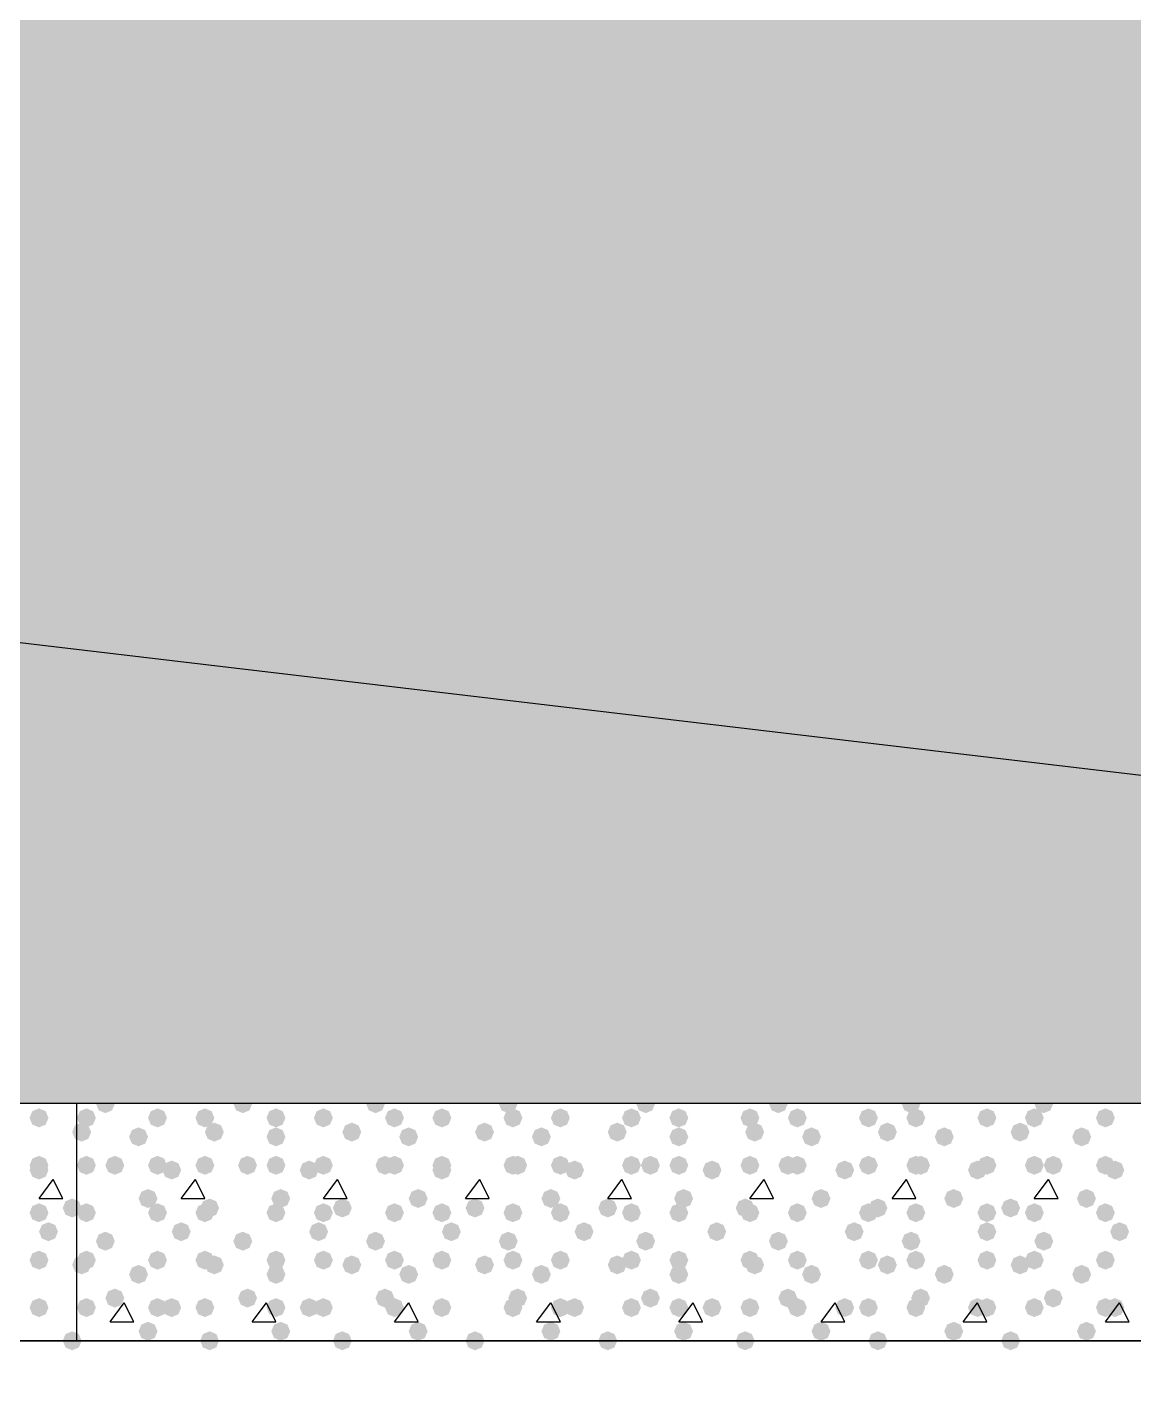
# Model space of a CAD drawing. Header units: millimetres. Extents: x 0 to 420, y 0 to 297.
# Drawn here: x 344.78 to 354.67, y 183.03 to 195.16 of the extents above; entities that cross this region are included whole.
import ezdxf

# ---------------------------------------------------------------- set-up
doc = ezdxf.new("R2010")
doc.units = ezdxf.units.MM
doc.layers.get('0').update_dxf_attribs({"linetype": 'CONTINUOUS'})

msp = doc.modelspace()

# ---------------------------------------------------------------- hatches: boundary and pattern name
at = {"true_color": 0x000008}
h = msp.add_hatch(color=0, dxfattribs=at)
h.paths.add_polyline_path([(379.518333, 204.639333), (218.101333, 204.639333), (379.518333, 185.547)], flags=0)
h.paths.add_polyline_path([(218.101333, 204.639333), (379.518333, 185.547), (218.101333, 185.547)], flags=0)
for points in [[(345.567, 185.547), (345.542129, 185.487204), (345.482333, 185.462333), (345.422537, 185.487204), (345.397667, 185.547), (345.422537, 185.606796), (345.482333, 185.631667), (345.542129, 185.606796)], [(346.794667, 185.547), (346.769796, 185.487204), (346.71, 185.462333), (346.650204, 185.487204), (346.625333, 185.547), (346.650204, 185.606796), (346.71, 185.631667), (346.769796, 185.606796)], [(347.98, 185.547), (347.955129, 185.487204), (347.895333, 185.462333), (347.835537, 185.487204), (347.810667, 185.547), (347.835537, 185.606796), (347.895333, 185.631667), (347.955129, 185.606796)], [(349.165333, 185.547), (349.140463, 185.487204), (349.080667, 185.462333), (349.020871, 185.487204), (348.996, 185.547), (349.020871, 185.606796), (349.080667, 185.631667), (349.140462, 185.606796)], [(350.393, 185.547), (350.368129, 185.487204), (350.308333, 185.462333), (350.248538, 185.487204), (350.223667, 185.547), (350.248537, 185.606796), (350.308333, 185.631667), (350.368129, 185.606796)], [(351.578333, 185.547), (351.553463, 185.487204), (351.493667, 185.462333), (351.433871, 185.487204), (351.409, 185.547), (351.433871, 185.606796), (351.493667, 185.631667), (351.553462, 185.606796)], [(352.763667, 185.547), (352.738796, 185.487204), (352.679, 185.462333), (352.619204, 185.487204), (352.594333, 185.547), (352.619204, 185.606796), (352.679, 185.631667), (352.738796, 185.606796)], [(353.949, 185.547), (353.924129, 185.487204), (353.864333, 185.462333), (353.804537, 185.487204), (353.779667, 185.547), (353.804537, 185.606796), (353.864333, 185.631667), (353.924129, 185.606796)], [(345.397667, 185.42), (345.372796, 185.360204), (345.313, 185.335333), (345.253204, 185.360204), (345.228333, 185.42), (345.253204, 185.479796), (345.313, 185.504667), (345.372796, 185.479796)], [(346.032667, 185.42), (346.007796, 185.360204), (345.948, 185.335333), (345.888204, 185.360204), (345.863333, 185.42), (345.888204, 185.479796), (345.948, 185.504667), (346.007796, 185.479796)], [(346.456, 185.42), (346.431129, 185.360204), (346.371333, 185.335333), (346.311537, 185.360204), (346.286667, 185.42), (346.311537, 185.479796), (346.371333, 185.504667), (346.431129, 185.479796)], [(347.091, 185.42), (347.066129, 185.360204), (347.006333, 185.335333), (346.946537, 185.360204), (346.921667, 185.42), (346.946537, 185.479796), (347.006333, 185.504667), (347.066129, 185.479796)], [(347.514333, 185.42), (347.489462, 185.360204), (347.429667, 185.335333), (347.369871, 185.360204), (347.345, 185.42), (347.369871, 185.479796), (347.429667, 185.504667), (347.489462, 185.479796)], [(348.149333, 185.42), (348.124462, 185.360204), (348.064667, 185.335333), (348.004871, 185.360204), (347.98, 185.42), (348.004871, 185.479796), (348.064667, 185.504667), (348.124462, 185.479796)], [(348.572667, 185.42), (348.547796, 185.360204), (348.488, 185.335333), (348.428204, 185.360204), (348.403333, 185.42), (348.428204, 185.479796), (348.488, 185.504667), (348.547796, 185.479796)], [(349.207667, 185.42), (349.182796, 185.360204), (349.123, 185.335333), (349.063204, 185.360204), (349.038333, 185.42), (349.063204, 185.479796), (349.123, 185.504667), (349.182796, 185.479796)], [(349.631, 185.42), (349.606129, 185.360204), (349.546333, 185.335333), (349.486537, 185.360204), (349.461667, 185.42), (349.486537, 185.479796), (349.546333, 185.504667), (349.606129, 185.479796)], [(350.266, 185.42), (350.241129, 185.360204), (350.181333, 185.335333), (350.121537, 185.360204), (350.096667, 185.42), (350.121537, 185.479796), (350.181333, 185.504667), (350.241129, 185.479796)], [(350.689333, 185.42), (350.664462, 185.360204), (350.604667, 185.335333), (350.544871, 185.360204), (350.52, 185.42), (350.544871, 185.479796), (350.604667, 185.504667), (350.664462, 185.479796)], [(351.324333, 185.42), (351.299462, 185.360204), (351.239667, 185.335333), (351.179871, 185.360204), (351.155, 185.42), (351.179871, 185.479796), (351.239667, 185.504667), (351.299462, 185.479796)], [(351.747667, 185.42), (351.722796, 185.360204), (351.663, 185.335333), (351.603204, 185.360204), (351.578333, 185.42), (351.603204, 185.479796), (351.663, 185.504667), (351.722796, 185.479796)], [(352.382667, 185.42), (352.357796, 185.360204), (352.298, 185.335333), (352.238204, 185.360204), (352.213333, 185.42), (352.238204, 185.479796), (352.298, 185.504667), (352.357796, 185.479796)], [(352.806, 185.42), (352.781129, 185.360204), (352.721333, 185.335333), (352.661538, 185.360204), (352.636667, 185.42), (352.661537, 185.479796), (352.721333, 185.504667), (352.781129, 185.479796)], [(353.441, 185.42), (353.416129, 185.360204), (353.356333, 185.335333), (353.296538, 185.360204), (353.271667, 185.42), (353.296537, 185.479796), (353.356333, 185.504667), (353.416129, 185.479796)], [(353.864333, 185.42), (353.839462, 185.360204), (353.779667, 185.335333), (353.719871, 185.360204), (353.695, 185.42), (353.719871, 185.479796), (353.779667, 185.504667), (353.839462, 185.479796)], [(354.499333, 185.42), (354.474462, 185.360204), (354.414667, 185.335333), (354.354871, 185.360204), (354.33, 185.42), (354.354871, 185.479796), (354.414667, 185.504667), (354.474462, 185.479796)], [(345.355333, 185.293), (345.330462, 185.233204), (345.270667, 185.208333), (345.210871, 185.233204), (345.186, 185.293), (345.210871, 185.352796), (345.270667, 185.377667), (345.330462, 185.352796)], [(345.863333, 185.250667), (345.838462, 185.190871), (345.778667, 185.166), (345.718871, 185.190871), (345.694, 185.250667), (345.718871, 185.310462), (345.778667, 185.335333), (345.838462, 185.310463)], [(346.540667, 185.293), (346.515796, 185.233204), (346.456, 185.208333), (346.396204, 185.233204), (346.371333, 185.293), (346.396204, 185.352796), (346.456, 185.377667), (346.515796, 185.352796)], [(347.091, 185.250667), (347.066129, 185.190871), (347.006333, 185.166), (346.946537, 185.190871), (346.921667, 185.250667), (346.946537, 185.310462), (347.006333, 185.335333), (347.066129, 185.310463)], [(347.768333, 185.293), (347.743462, 185.233204), (347.683667, 185.208333), (347.623871, 185.233204), (347.599, 185.293), (347.623871, 185.352796), (347.683667, 185.377667), (347.743462, 185.352796)], [(348.276333, 185.250667), (348.251463, 185.190871), (348.191667, 185.166), (348.131871, 185.190871), (348.107, 185.250667), (348.131871, 185.310462), (348.191667, 185.335333), (348.251462, 185.310463)], [(348.953667, 185.293), (348.928796, 185.233204), (348.869, 185.208333), (348.809204, 185.233204), (348.784333, 185.293), (348.809204, 185.352796), (348.869, 185.377667), (348.928796, 185.352796)], [(349.461667, 185.250667), (349.436796, 185.190871), (349.377, 185.166), (349.317204, 185.190871), (349.292333, 185.250667), (349.317204, 185.310462), (349.377, 185.335333), (349.436796, 185.310463)], [(350.139, 185.293), (350.114129, 185.233204), (350.054333, 185.208333), (349.994537, 185.233204), (349.969667, 185.293), (349.994537, 185.352796), (350.054333, 185.377667), (350.114129, 185.352796)], [(350.689333, 185.250667), (350.664462, 185.190871), (350.604667, 185.166), (350.544871, 185.190871), (350.52, 185.250667), (350.544871, 185.310462), (350.604667, 185.335333), (350.664462, 185.310463)], [(351.366667, 185.293), (351.341796, 185.233204), (351.282, 185.208333), (351.222204, 185.233204), (351.197333, 185.293), (351.222204, 185.352796), (351.282, 185.377667), (351.341796, 185.352796)], [(351.874667, 185.250667), (351.849796, 185.190871), (351.79, 185.166), (351.730204, 185.190871), (351.705333, 185.250667), (351.730204, 185.310462), (351.79, 185.335333), (351.849796, 185.310463)], [(352.552, 185.293), (352.527129, 185.233204), (352.467333, 185.208333), (352.407537, 185.233204), (352.382667, 185.293), (352.407537, 185.352796), (352.467333, 185.377667), (352.527129, 185.352796)], [(353.06, 185.250667), (353.035129, 185.190871), (352.975333, 185.166), (352.915538, 185.190871), (352.890667, 185.250667), (352.915537, 185.310462), (352.975333, 185.335333), (353.035129, 185.310463)], [(353.737333, 185.293), (353.712462, 185.233204), (353.652667, 185.208333), (353.592871, 185.233204), (353.568, 185.293), (353.592871, 185.352796), (353.652667, 185.377667), (353.712462, 185.352796)], [(354.287667, 185.250667), (354.262796, 185.190871), (354.203, 185.166), (354.143204, 185.190871), (354.118333, 185.250667), (354.143204, 185.310462), (354.203, 185.335333), (354.262796, 185.310463)], [(345.397667, 184.996667), (345.372796, 184.936871), (345.313, 184.912), (345.253204, 184.936871), (345.228333, 184.996667), (345.253204, 185.056462), (345.313, 185.081333), (345.372796, 185.056463)], [(345.651667, 184.996667), (345.626796, 184.936871), (345.567, 184.912), (345.507204, 184.936871), (345.482333, 184.996667), (345.507204, 185.056462), (345.567, 185.081333), (345.626796, 185.056463)], [(346.032667, 184.996667), (346.007796, 184.936871), (345.948, 184.912), (345.888204, 184.936871), (345.863333, 184.996667), (345.888204, 185.056462), (345.948, 185.081333), (346.007796, 185.056463)], [(346.456, 184.996667), (346.431129, 184.936871), (346.371333, 184.912), (346.311537, 184.936871), (346.286667, 184.996667), (346.311537, 185.056462), (346.371333, 185.081333), (346.431129, 185.056463)], [(346.837, 184.996667), (346.812129, 184.936871), (346.752333, 184.912), (346.692538, 184.936871), (346.667667, 184.996667), (346.692537, 185.056462), (346.752333, 185.081333), (346.812129, 185.056463)], [(347.091, 184.996667), (347.066129, 184.936871), (347.006333, 184.912), (346.946537, 184.936871), (346.921667, 184.996667), (346.946537, 185.056462), (347.006333, 185.081333), (347.066129, 185.056463)], [(347.514333, 184.996667), (347.489462, 184.936871), (347.429667, 184.912), (347.369871, 184.936871), (347.345, 184.996667), (347.369871, 185.056462), (347.429667, 185.081333), (347.489462, 185.056463)], [(348.064667, 184.996667), (348.039796, 184.936871), (347.98, 184.912), (347.920204, 184.936871), (347.895333, 184.996667), (347.920204, 185.056462), (347.98, 185.081333), (348.039796, 185.056463)], [(348.149333, 184.996667), (348.124462, 184.936871), (348.064667, 184.912), (348.004871, 184.936871), (347.98, 184.996667), (348.004871, 185.056462), (348.064667, 185.081333), (348.124462, 185.056463)], [(348.572667, 184.996667), (348.547796, 184.936871), (348.488, 184.912), (348.428204, 184.936871), (348.403333, 184.996667), (348.428204, 185.056462), (348.488, 185.081333), (348.547796, 185.056463)], [(349.207667, 184.996667), (349.182796, 184.936871), (349.123, 184.912), (349.063204, 184.936871), (349.038333, 184.996667), (349.063204, 185.056462), (349.123, 185.081333), (349.182796, 185.056463)], [(349.25, 184.996667), (349.225129, 184.936871), (349.165333, 184.912), (349.105537, 184.936871), (349.080667, 184.996667), (349.105537, 185.056462), (349.165333, 185.081333), (349.225129, 185.056463)], [(349.631, 184.996667), (349.606129, 184.936871), (349.546333, 184.912), (349.486537, 184.936871), (349.461667, 184.996667), (349.486537, 185.056462), (349.546333, 185.081333), (349.606129, 185.056463)], [(350.266, 184.996667), (350.241129, 184.936871), (350.181333, 184.912), (350.121537, 184.936871), (350.096667, 184.996667), (350.121537, 185.056462), (350.181333, 185.081333), (350.241129, 185.056463)], [(350.435333, 184.996667), (350.410462, 184.936871), (350.350667, 184.912), (350.290871, 184.936871), (350.266, 184.996667), (350.290871, 185.056462), (350.350667, 185.081333), (350.410462, 185.056463)], [(350.689333, 184.996667), (350.664462, 184.936871), (350.604667, 184.912), (350.544871, 184.936871), (350.52, 184.996667), (350.544871, 185.056462), (350.604667, 185.081333), (350.664462, 185.056463)], [(351.324333, 184.996667), (351.299462, 184.936871), (351.239667, 184.912), (351.179871, 184.936871), (351.155, 184.996667), (351.179871, 185.056462), (351.239667, 185.081333), (351.299462, 185.056463)], [(351.663, 184.996667), (351.638129, 184.936871), (351.578333, 184.912), (351.518537, 184.936871), (351.493667, 184.996667), (351.518537, 185.056462), (351.578333, 185.081333), (351.638129, 185.056463)], [(351.747667, 184.996667), (351.722796, 184.936871), (351.663, 184.912), (351.603204, 184.936871), (351.578333, 184.996667), (351.603204, 185.056462), (351.663, 185.081333), (351.722796, 185.056463)], [(352.382667, 184.996667), (352.357796, 184.936871), (352.298, 184.912), (352.238204, 184.936871), (352.213333, 184.996667), (352.238204, 185.056462), (352.298, 185.081333), (352.357796, 185.056463)], [(352.806, 184.996667), (352.781129, 184.936871), (352.721333, 184.912), (352.661538, 184.936871), (352.636667, 184.996667), (352.661537, 185.056462), (352.721333, 185.081333), (352.781129, 185.056463)], [(352.848333, 184.996667), (352.823463, 184.936871), (352.763667, 184.912), (352.703871, 184.936871), (352.679, 184.996667), (352.703871, 185.056462), (352.763667, 185.081333), (352.823462, 185.056463)], [(353.441, 184.996667), (353.416129, 184.936871), (353.356333, 184.912), (353.296538, 184.936871), (353.271667, 184.996667), (353.296537, 185.056462), (353.356333, 185.081333), (353.416129, 185.056463)], [(353.864333, 184.996667), (353.839462, 184.936871), (353.779667, 184.912), (353.719871, 184.936871), (353.695, 184.996667), (353.719871, 185.056462), (353.779667, 185.081333), (353.839462, 185.056463)], [(354.033667, 184.996667), (354.008796, 184.936871), (353.949, 184.912), (353.889204, 184.936871), (353.864333, 184.996667), (353.889204, 185.056462), (353.949, 185.081333), (354.008796, 185.056463)], [(354.499333, 184.996667), (354.474462, 184.936871), (354.414667, 184.912), (354.354871, 184.936871), (354.33, 184.996667), (354.354871, 185.056462), (354.414667, 185.081333), (354.474462, 185.056463)], [(346.159667, 184.954333), (346.134796, 184.894537), (346.075, 184.869667), (346.015204, 184.894537), (345.990333, 184.954333), (346.015204, 185.014129), (346.075, 185.039), (346.134796, 185.014129)], [(347.387333, 184.954333), (347.362462, 184.894537), (347.302667, 184.869667), (347.242871, 184.894537), (347.218, 184.954333), (347.242871, 185.014129), (347.302667, 185.039), (347.362462, 185.014129)], [(348.572667, 184.954333), (348.547796, 184.894537), (348.488, 184.869667), (348.428204, 184.894537), (348.403333, 184.954333), (348.428204, 185.014129), (348.488, 185.039), (348.547796, 185.014129)], [(349.758, 184.954333), (349.733129, 184.894537), (349.673333, 184.869667), (349.613538, 184.894537), (349.588667, 184.954333), (349.613537, 185.014129), (349.673333, 185.039), (349.733129, 185.014129)], [(350.985667, 184.954333), (350.960796, 184.894537), (350.901, 184.869667), (350.841204, 184.894537), (350.816333, 184.954333), (350.841204, 185.014129), (350.901, 185.039), (350.960796, 185.014129)], [(352.171, 184.954333), (352.146129, 184.894537), (352.086333, 184.869667), (352.026538, 184.894537), (352.001667, 184.954333), (352.026537, 185.014129), (352.086333, 185.039), (352.146129, 185.014129)], [(353.356333, 184.954333), (353.331462, 184.894537), (353.271667, 184.869667), (353.211871, 184.894537), (353.187, 184.954333), (353.211871, 185.014129), (353.271667, 185.039), (353.331462, 185.014129)], [(354.584, 184.954333), (354.559129, 184.894537), (354.499333, 184.869667), (354.439537, 184.894537), (354.414667, 184.954333), (354.439537, 185.014129), (354.499333, 185.039), (354.559129, 185.014129)], [(345.948, 184.700333), (345.923129, 184.640537), (345.863333, 184.615667), (345.803537, 184.640537), (345.778667, 184.700333), (345.803537, 184.760129), (345.863333, 184.785), (345.923129, 184.760129)], [(347.133333, 184.700333), (347.108462, 184.640537), (347.048667, 184.615667), (346.988871, 184.640537), (346.964, 184.700333), (346.988871, 184.760129), (347.048667, 184.785), (347.108462, 184.760129)], [(348.361, 184.700333), (348.336129, 184.640537), (348.276333, 184.615667), (348.216537, 184.640537), (348.191667, 184.700333), (348.216537, 184.760129), (348.276333, 184.785), (348.336129, 184.760129)], [(349.546333, 184.700333), (349.521462, 184.640537), (349.461667, 184.615667), (349.401871, 184.640537), (349.377, 184.700333), (349.401871, 184.760129), (349.461667, 184.785), (349.521462, 184.760129)], [(350.731667, 184.700333), (350.706796, 184.640537), (350.647, 184.615667), (350.587204, 184.640537), (350.562333, 184.700333), (350.587204, 184.760129), (350.647, 184.785), (350.706796, 184.760129)], [(351.959333, 184.700333), (351.934463, 184.640537), (351.874667, 184.615667), (351.814871, 184.640537), (351.79, 184.700333), (351.814871, 184.760129), (351.874667, 184.785), (351.934462, 184.760129)], [(353.144667, 184.700333), (353.119796, 184.640537), (353.06, 184.615667), (353.000204, 184.640537), (352.975333, 184.700333), (353.000204, 184.760129), (353.06, 184.785), (353.119796, 184.760129)], [(354.33, 184.700333), (354.305129, 184.640537), (354.245333, 184.615667), (354.185538, 184.640537), (354.160667, 184.700333), (354.185537, 184.760129), (354.245333, 184.785), (354.305129, 184.760129)], [(345.397667, 184.573333), (345.372796, 184.513537), (345.313, 184.488667), (345.253204, 184.513537), (345.228333, 184.573333), (345.253204, 184.633129), (345.313, 184.658), (345.372796, 184.633129)], [(346.032667, 184.573333), (346.007796, 184.513537), (345.948, 184.488667), (345.888204, 184.513537), (345.863333, 184.573333), (345.888204, 184.633129), (345.948, 184.658), (346.007796, 184.633129)], [(346.456, 184.573333), (346.431129, 184.513537), (346.371333, 184.488667), (346.311537, 184.513537), (346.286667, 184.573333), (346.311537, 184.633129), (346.371333, 184.658), (346.431129, 184.633129)], [(346.498333, 184.615667), (346.473462, 184.555871), (346.413667, 184.531), (346.353871, 184.555871), (346.329, 184.615667), (346.353871, 184.675462), (346.413667, 184.700333), (346.473462, 184.675463)], [(347.091, 184.573333), (347.066129, 184.513537), (347.006333, 184.488667), (346.946537, 184.513537), (346.921667, 184.573333), (346.946537, 184.633129), (347.006333, 184.658), (347.066129, 184.633129)], [(347.514333, 184.573333), (347.489462, 184.513537), (347.429667, 184.488667), (347.369871, 184.513537), (347.345, 184.573333), (347.369871, 184.633129), (347.429667, 184.658), (347.489462, 184.633129)], [(347.683667, 184.615667), (347.658796, 184.555871), (347.599, 184.531), (347.539204, 184.555871), (347.514333, 184.615667), (347.539204, 184.675462), (347.599, 184.700333), (347.658796, 184.675463)], [(348.149333, 184.573333), (348.124462, 184.513537), (348.064667, 184.488667), (348.004871, 184.513537), (347.98, 184.573333), (348.004871, 184.633129), (348.064667, 184.658), (348.124462, 184.633129)], [(348.572667, 184.573333), (348.547796, 184.513537), (348.488, 184.488667), (348.428204, 184.513537), (348.403333, 184.573333), (348.428204, 184.633129), (348.488, 184.658), (348.547796, 184.633129)], [(348.869, 184.615667), (348.844129, 184.555871), (348.784333, 184.531), (348.724538, 184.555871), (348.699667, 184.615667), (348.724537, 184.675462), (348.784333, 184.700333), (348.844129, 184.675463)], [(349.207667, 184.573333), (349.182796, 184.513537), (349.123, 184.488667), (349.063204, 184.513537), (349.038333, 184.573333), (349.063204, 184.633129), (349.123, 184.658), (349.182796, 184.633129)], [(349.631, 184.573333), (349.606129, 184.513537), (349.546333, 184.488667), (349.486537, 184.513537), (349.461667, 184.573333), (349.486537, 184.633129), (349.546333, 184.658), (349.606129, 184.633129)], [(350.054333, 184.615667), (350.029462, 184.555871), (349.969667, 184.531), (349.909871, 184.555871), (349.885, 184.615667), (349.909871, 184.675462), (349.969667, 184.700333), (350.029462, 184.675463)], [(350.266, 184.573333), (350.241129, 184.513537), (350.181333, 184.488667), (350.121537, 184.513537), (350.096667, 184.573333), (350.121537, 184.633129), (350.181333, 184.658), (350.241129, 184.633129)], [(350.689333, 184.573333), (350.664462, 184.513537), (350.604667, 184.488667), (350.544871, 184.513537), (350.52, 184.573333), (350.544871, 184.633129), (350.604667, 184.658), (350.664462, 184.633129)], [(351.282, 184.615667), (351.257129, 184.555871), (351.197333, 184.531), (351.137538, 184.555871), (351.112667, 184.615667), (351.137537, 184.675462), (351.197333, 184.700333), (351.257129, 184.675463)], [(351.324333, 184.573333), (351.299462, 184.513537), (351.239667, 184.488667), (351.179871, 184.513537), (351.155, 184.573333), (351.179871, 184.633129), (351.239667, 184.658), (351.299462, 184.633129)], [(351.747667, 184.573333), (351.722796, 184.513537), (351.663, 184.488667), (351.603204, 184.513537), (351.578333, 184.573333), (351.603204, 184.633129), (351.663, 184.658), (351.722796, 184.633129)], [(352.382667, 184.573333), (352.357796, 184.513537), (352.298, 184.488667), (352.238204, 184.513537), (352.213333, 184.573333), (352.238204, 184.633129), (352.298, 184.658), (352.357796, 184.633129)], [(352.467333, 184.615667), (352.442462, 184.555871), (352.382667, 184.531), (352.322871, 184.555871), (352.298, 184.615667), (352.322871, 184.675462), (352.382667, 184.700333), (352.442462, 184.675463)], [(352.806, 184.573333), (352.781129, 184.513537), (352.721333, 184.488667), (352.661538, 184.513537), (352.636667, 184.573333), (352.661537, 184.633129), (352.721333, 184.658), (352.781129, 184.633129)], [(353.441, 184.573333), (353.416129, 184.513537), (353.356333, 184.488667), (353.296538, 184.513537), (353.271667, 184.573333), (353.296537, 184.633129), (353.356333, 184.658), (353.416129, 184.633129)], [(353.652667, 184.615667), (353.627796, 184.555871), (353.568, 184.531), (353.508204, 184.555871), (353.483333, 184.615667), (353.508204, 184.675462), (353.568, 184.700333), (353.627796, 184.675463)], [(353.864333, 184.573333), (353.839462, 184.513537), (353.779667, 184.488667), (353.719871, 184.513537), (353.695, 184.573333), (353.719871, 184.633129), (353.779667, 184.658), (353.839462, 184.633129)], [(354.499333, 184.573333), (354.474462, 184.513537), (354.414667, 184.488667), (354.354871, 184.513537), (354.33, 184.573333), (354.354871, 184.633129), (354.414667, 184.658), (354.474462, 184.633129)], [(346.244333, 184.404), (346.219462, 184.344204), (346.159667, 184.319333), (346.099871, 184.344204), (346.075, 184.404), (346.099871, 184.463796), (346.159667, 184.488667), (346.219462, 184.463796)], [(347.472, 184.404), (347.447129, 184.344204), (347.387333, 184.319333), (347.327538, 184.344204), (347.302667, 184.404), (347.327537, 184.463796), (347.387333, 184.488667), (347.447129, 184.463796)], [(348.657333, 184.404), (348.632462, 184.344204), (348.572667, 184.319333), (348.512871, 184.344204), (348.488, 184.404), (348.512871, 184.463796), (348.572667, 184.488667), (348.632462, 184.463796)], [(349.842667, 184.404), (349.817796, 184.344204), (349.758, 184.319333), (349.698204, 184.344204), (349.673333, 184.404), (349.698204, 184.463796), (349.758, 184.488667), (349.817796, 184.463796)], [(351.028, 184.404), (351.003129, 184.344204), (350.943333, 184.319333), (350.883537, 184.344204), (350.858667, 184.404), (350.883537, 184.463796), (350.943333, 184.488667), (351.003129, 184.463796)], [(352.255667, 184.404), (352.230796, 184.344204), (352.171, 184.319333), (352.111204, 184.344204), (352.086333, 184.404), (352.111204, 184.463796), (352.171, 184.488667), (352.230796, 184.463796)], [(353.441, 184.404), (353.416129, 184.344204), (353.356333, 184.319333), (353.296538, 184.344204), (353.271667, 184.404), (353.296537, 184.463796), (353.356333, 184.488667), (353.416129, 184.463796)], [(354.626333, 184.404), (354.601462, 184.344204), (354.541667, 184.319333), (354.481871, 184.344204), (354.457, 184.404), (354.481871, 184.463796), (354.541667, 184.488667), (354.601462, 184.463796)], [(345.567, 184.319333), (345.542129, 184.259537), (345.482333, 184.234667), (345.422537, 184.259537), (345.397667, 184.319333), (345.422537, 184.379129), (345.482333, 184.404), (345.542129, 184.379129)], [(346.794667, 184.319333), (346.769796, 184.259537), (346.71, 184.234667), (346.650204, 184.259537), (346.625333, 184.319333), (346.650204, 184.379129), (346.71, 184.404), (346.769796, 184.379129)], [(347.98, 184.319333), (347.955129, 184.259537), (347.895333, 184.234667), (347.835537, 184.259537), (347.810667, 184.319333), (347.835537, 184.379129), (347.895333, 184.404), (347.955129, 184.379129)], [(349.165333, 184.319333), (349.140463, 184.259537), (349.080667, 184.234667), (349.020871, 184.259537), (348.996, 184.319333), (349.020871, 184.379129), (349.080667, 184.404), (349.140462, 184.379129)], [(350.393, 184.319333), (350.368129, 184.259537), (350.308333, 184.234667), (350.248538, 184.259537), (350.223667, 184.319333), (350.248537, 184.379129), (350.308333, 184.404), (350.368129, 184.379129)], [(351.578333, 184.319333), (351.553463, 184.259537), (351.493667, 184.234667), (351.433871, 184.259537), (351.409, 184.319333), (351.433871, 184.379129), (351.493667, 184.404), (351.553462, 184.379129)], [(352.763667, 184.319333), (352.738796, 184.259537), (352.679, 184.234667), (352.619204, 184.259537), (352.594333, 184.319333), (352.619204, 184.379129), (352.679, 184.404), (352.738796, 184.379129)], [(353.949, 184.319333), (353.924129, 184.259537), (353.864333, 184.234667), (353.804537, 184.259537), (353.779667, 184.319333), (353.804537, 184.379129), (353.864333, 184.404), (353.924129, 184.379129)], [(345.397667, 184.15), (345.372796, 184.090204), (345.313, 184.065333), (345.253204, 184.090204), (345.228333, 184.15), (345.253204, 184.209796), (345.313, 184.234667), (345.372796, 184.209796)], [(346.032667, 184.15), (346.007796, 184.090204), (345.948, 184.065333), (345.888204, 184.090204), (345.863333, 184.15), (345.888204, 184.209796), (345.948, 184.234667), (346.007796, 184.209796)], [(346.456, 184.15), (346.431129, 184.090204), (346.371333, 184.065333), (346.311537, 184.090204), (346.286667, 184.15), (346.311537, 184.209796), (346.371333, 184.234667), (346.431129, 184.209796)], [(347.091, 184.15), (347.066129, 184.090204), (347.006333, 184.065333), (346.946537, 184.090204), (346.921667, 184.15), (346.946537, 184.209796), (347.006333, 184.234667), (347.066129, 184.209796)], [(347.514333, 184.15), (347.489462, 184.090204), (347.429667, 184.065333), (347.369871, 184.090204), (347.345, 184.15), (347.369871, 184.209796), (347.429667, 184.234667), (347.489462, 184.209796)], [(348.149333, 184.15), (348.124462, 184.090204), (348.064667, 184.065333), (348.004871, 184.090204), (347.98, 184.15), (348.004871, 184.209796), (348.064667, 184.234667), (348.124462, 184.209796)], [(348.572667, 184.15), (348.547796, 184.090204), (348.488, 184.065333), (348.428204, 184.090204), (348.403333, 184.15), (348.428204, 184.209796), (348.488, 184.234667), (348.547796, 184.209796)], [(349.207667, 184.15), (349.182796, 184.090204), (349.123, 184.065333), (349.063204, 184.090204), (349.038333, 184.15), (349.063204, 184.209796), (349.123, 184.234667), (349.182796, 184.209796)], [(349.631, 184.15), (349.606129, 184.090204), (349.546333, 184.065333), (349.486537, 184.090204), (349.461667, 184.15), (349.486537, 184.209796), (349.546333, 184.234667), (349.606129, 184.209796)], [(350.266, 184.15), (350.241129, 184.090204), (350.181333, 184.065333), (350.121537, 184.090204), (350.096667, 184.15), (350.121537, 184.209796), (350.181333, 184.234667), (350.241129, 184.209796)], [(350.689333, 184.15), (350.664462, 184.090204), (350.604667, 184.065333), (350.544871, 184.090204), (350.52, 184.15), (350.544871, 184.209796), (350.604667, 184.234667), (350.664462, 184.209796)], [(351.324333, 184.15), (351.299462, 184.090204), (351.239667, 184.065333), (351.179871, 184.090204), (351.155, 184.15), (351.179871, 184.209796), (351.239667, 184.234667), (351.299462, 184.209796)], [(351.747667, 184.15), (351.722796, 184.090204), (351.663, 184.065333), (351.603204, 184.090204), (351.578333, 184.15), (351.603204, 184.209796), (351.663, 184.234667), (351.722796, 184.209796)], [(352.382667, 184.15), (352.357796, 184.090204), (352.298, 184.065333), (352.238204, 184.090204), (352.213333, 184.15), (352.238204, 184.209796), (352.298, 184.234667), (352.357796, 184.209796)], [(352.806, 184.15), (352.781129, 184.090204), (352.721333, 184.065333), (352.661538, 184.090204), (352.636667, 184.15), (352.661537, 184.209796), (352.721333, 184.234667), (352.781129, 184.209796)], [(353.441, 184.15), (353.416129, 184.090204), (353.356333, 184.065333), (353.296538, 184.090204), (353.271667, 184.15), (353.296537, 184.209796), (353.356333, 184.234667), (353.416129, 184.209796)], [(353.864333, 184.15), (353.839462, 184.090204), (353.779667, 184.065333), (353.719871, 184.090204), (353.695, 184.15), (353.719871, 184.209796), (353.779667, 184.234667), (353.839462, 184.209796)], [(354.499333, 184.15), (354.474462, 184.090204), (354.414667, 184.065333), (354.354871, 184.090204), (354.33, 184.15), (354.354871, 184.209796), (354.414667, 184.234667), (354.474462, 184.209796)], [(345.355333, 184.107667), (345.330462, 184.047871), (345.270667, 184.023), (345.210871, 184.047871), (345.186, 184.107667), (345.210871, 184.167462), (345.270667, 184.192333), (345.330462, 184.167463)], [(346.540667, 184.107667), (346.515796, 184.047871), (346.456, 184.023), (346.396204, 184.047871), (346.371333, 184.107667), (346.396204, 184.167462), (346.456, 184.192333), (346.515796, 184.167463)], [(347.768333, 184.107667), (347.743462, 184.047871), (347.683667, 184.023), (347.623871, 184.047871), (347.599, 184.107667), (347.623871, 184.167462), (347.683667, 184.192333), (347.743462, 184.167463)], [(348.953667, 184.107667), (348.928796, 184.047871), (348.869, 184.023), (348.809204, 184.047871), (348.784333, 184.107667), (348.809204, 184.167462), (348.869, 184.192333), (348.928796, 184.167463)], [(350.139, 184.107667), (350.114129, 184.047871), (350.054333, 184.023), (349.994537, 184.047871), (349.969667, 184.107667), (349.994537, 184.167462), (350.054333, 184.192333), (350.114129, 184.167463)], [(351.366667, 184.107667), (351.341796, 184.047871), (351.282, 184.023), (351.222204, 184.047871), (351.197333, 184.107667), (351.222204, 184.167462), (351.282, 184.192333), (351.341796, 184.167463)], [(352.552, 184.107667), (352.527129, 184.047871), (352.467333, 184.023), (352.407537, 184.047871), (352.382667, 184.107667), (352.407537, 184.167462), (352.467333, 184.192333), (352.527129, 184.167463)], [(353.737333, 184.107667), (353.712462, 184.047871), (353.652667, 184.023), (353.592871, 184.047871), (353.568, 184.107667), (353.592871, 184.167462), (353.652667, 184.192333), (353.712462, 184.167463)], [(345.863333, 184.023), (345.838462, 183.963204), (345.778667, 183.938333), (345.718871, 183.963204), (345.694, 184.023), (345.718871, 184.082796), (345.778667, 184.107667), (345.838462, 184.082796)], [(347.091, 184.023), (347.066129, 183.963204), (347.006333, 183.938333), (346.946537, 183.963204), (346.921667, 184.023), (346.946537, 184.082796), (347.006333, 184.107667), (347.066129, 184.082796)], [(348.276333, 184.023), (348.251463, 183.963204), (348.191667, 183.938333), (348.131871, 183.963204), (348.107, 184.023), (348.131871, 184.082796), (348.191667, 184.107667), (348.251462, 184.082796)], [(349.461667, 184.023), (349.436796, 183.963204), (349.377, 183.938333), (349.317204, 183.963204), (349.292333, 184.023), (349.317204, 184.082796), (349.377, 184.107667), (349.436796, 184.082796)], [(350.689333, 184.023), (350.664462, 183.963204), (350.604667, 183.938333), (350.544871, 183.963204), (350.52, 184.023), (350.544871, 184.082796), (350.604667, 184.107667), (350.664462, 184.082796)], [(351.874667, 184.023), (351.849796, 183.963204), (351.79, 183.938333), (351.730204, 183.963204), (351.705333, 184.023), (351.730204, 184.082796), (351.79, 184.107667), (351.849796, 184.082796)], [(353.06, 184.023), (353.035129, 183.963204), (352.975333, 183.938333), (352.915538, 183.963204), (352.890667, 184.023), (352.915537, 184.082796), (352.975333, 184.107667), (353.035129, 184.082796)], [(354.287667, 184.023), (354.262796, 183.963204), (354.203, 183.938333), (354.143204, 183.963204), (354.118333, 184.023), (354.143204, 184.082796), (354.203, 184.107667), (354.262796, 184.082796)], [(345.651667, 183.811333), (345.626796, 183.751537), (345.567, 183.726667), (345.507204, 183.751537), (345.482333, 183.811333), (345.507204, 183.871129), (345.567, 183.896), (345.626796, 183.871129)], [(346.837, 183.811333), (346.812129, 183.751537), (346.752333, 183.726667), (346.692538, 183.751537), (346.667667, 183.811333), (346.692537, 183.871129), (346.752333, 183.896), (346.812129, 183.871129)], [(348.064667, 183.811333), (348.039796, 183.751537), (347.98, 183.726667), (347.920204, 183.751537), (347.895333, 183.811333), (347.920204, 183.871129), (347.98, 183.896), (348.039796, 183.871129)], [(349.25, 183.811333), (349.225129, 183.751537), (349.165333, 183.726667), (349.105537, 183.751537), (349.080667, 183.811333), (349.105537, 183.871129), (349.165333, 183.896), (349.225129, 183.871129)], [(350.435333, 183.811333), (350.410462, 183.751537), (350.350667, 183.726667), (350.290871, 183.751537), (350.266, 183.811333), (350.290871, 183.871129), (350.350667, 183.896), (350.410462, 183.871129)], [(351.663, 183.811333), (351.638129, 183.751537), (351.578333, 183.726667), (351.518537, 183.751537), (351.493667, 183.811333), (351.518537, 183.871129), (351.578333, 183.896), (351.638129, 183.871129)], [(352.848333, 183.811333), (352.823463, 183.751537), (352.763667, 183.726667), (352.703871, 183.751537), (352.679, 183.811333), (352.703871, 183.871129), (352.763667, 183.896), (352.823462, 183.871129)], [(354.033667, 183.811333), (354.008796, 183.751537), (353.949, 183.726667), (353.889204, 183.751537), (353.864333, 183.811333), (353.889204, 183.871129), (353.949, 183.896), (354.008796, 183.871129)], [(345.397667, 183.726667), (345.372796, 183.666871), (345.313, 183.642), (345.253204, 183.666871), (345.228333, 183.726667), (345.253204, 183.786462), (345.313, 183.811333), (345.372796, 183.786463)], [(346.032667, 183.726667), (346.007796, 183.666871), (345.948, 183.642), (345.888204, 183.666871), (345.863333, 183.726667), (345.888204, 183.786462), (345.948, 183.811333), (346.007796, 183.786463)], [(346.159667, 183.726667), (346.134796, 183.666871), (346.075, 183.642), (346.015204, 183.666871), (345.990333, 183.726667), (346.015204, 183.786462), (346.075, 183.811333), (346.134796, 183.786463)], [(346.456, 183.726667), (346.431129, 183.666871), (346.371333, 183.642), (346.311537, 183.666871), (346.286667, 183.726667), (346.311537, 183.786462), (346.371333, 183.811333), (346.431129, 183.786463)], [(347.091, 183.726667), (347.066129, 183.666871), (347.006333, 183.642), (346.946537, 183.666871), (346.921667, 183.726667), (346.946537, 183.786462), (347.006333, 183.811333), (347.066129, 183.786463)], [(347.387333, 183.726667), (347.362462, 183.666871), (347.302667, 183.642), (347.242871, 183.666871), (347.218, 183.726667), (347.242871, 183.786462), (347.302667, 183.811333), (347.362462, 183.786463)], [(347.514333, 183.726667), (347.489462, 183.666871), (347.429667, 183.642), (347.369871, 183.666871), (347.345, 183.726667), (347.369871, 183.786462), (347.429667, 183.811333), (347.489462, 183.786463)], [(348.149333, 183.726667), (348.124462, 183.666871), (348.064667, 183.642), (348.004871, 183.666871), (347.98, 183.726667), (348.004871, 183.786462), (348.064667, 183.811333), (348.124462, 183.786463)], [(348.572667, 183.726667), (348.547796, 183.666871), (348.488, 183.642), (348.428204, 183.666871), (348.403333, 183.726667), (348.428204, 183.786462), (348.488, 183.811333), (348.547796, 183.786463)], [(348.572667, 183.726667), (348.547796, 183.666871), (348.488, 183.642), (348.428204, 183.666871), (348.403333, 183.726667), (348.428204, 183.786462), (348.488, 183.811333), (348.547796, 183.786463)], [(349.207667, 183.726667), (349.182796, 183.666871), (349.123, 183.642), (349.063204, 183.666871), (349.038333, 183.726667), (349.063204, 183.786462), (349.123, 183.811333), (349.182796, 183.786463)], [(349.631, 183.726667), (349.606129, 183.666871), (349.546333, 183.642), (349.486537, 183.666871), (349.461667, 183.726667), (349.486537, 183.786462), (349.546333, 183.811333), (349.606129, 183.786463)], [(349.758, 183.726667), (349.733129, 183.666871), (349.673333, 183.642), (349.613538, 183.666871), (349.588667, 183.726667), (349.613537, 183.786462), (349.673333, 183.811333), (349.733129, 183.786463)], [(350.266, 183.726667), (350.241129, 183.666871), (350.181333, 183.642), (350.121537, 183.666871), (350.096667, 183.726667), (350.121537, 183.786462), (350.181333, 183.811333), (350.241129, 183.786463)], [(350.689333, 183.726667), (350.664462, 183.666871), (350.604667, 183.642), (350.544871, 183.666871), (350.52, 183.726667), (350.544871, 183.786462), (350.604667, 183.811333), (350.664462, 183.786463)], [(350.985667, 183.726667), (350.960796, 183.666871), (350.901, 183.642), (350.841204, 183.666871), (350.816333, 183.726667), (350.841204, 183.786462), (350.901, 183.811333), (350.960796, 183.786463)], [(351.324333, 183.726667), (351.299462, 183.666871), (351.239667, 183.642), (351.179871, 183.666871), (351.155, 183.726667), (351.179871, 183.786462), (351.239667, 183.811333), (351.299462, 183.786463)], [(351.747667, 183.726667), (351.722796, 183.666871), (351.663, 183.642), (351.603204, 183.666871), (351.578333, 183.726667), (351.603204, 183.786462), (351.663, 183.811333), (351.722796, 183.786463)], [(352.171, 183.726667), (352.146129, 183.666871), (352.086333, 183.642), (352.026538, 183.666871), (352.001667, 183.726667), (352.026537, 183.786462), (352.086333, 183.811333), (352.146129, 183.786463)], [(352.382667, 183.726667), (352.357796, 183.666871), (352.298, 183.642), (352.238204, 183.666871), (352.213333, 183.726667), (352.238204, 183.786462), (352.298, 183.811333), (352.357796, 183.786463)], [(352.806, 183.726667), (352.781129, 183.666871), (352.721333, 183.642), (352.661538, 183.666871), (352.636667, 183.726667), (352.661537, 183.786462), (352.721333, 183.811333), (352.781129, 183.786463)], [(353.356333, 183.726667), (353.331462, 183.666871), (353.271667, 183.642), (353.211871, 183.666871), (353.187, 183.726667), (353.211871, 183.786462), (353.271667, 183.811333), (353.331462, 183.786463)], [(353.441, 183.726667), (353.416129, 183.666871), (353.356333, 183.642), (353.296538, 183.666871), (353.271667, 183.726667), (353.296537, 183.786462), (353.356333, 183.811333), (353.416129, 183.786463)], [(353.864333, 183.726667), (353.839462, 183.666871), (353.779667, 183.642), (353.719871, 183.666871), (353.695, 183.726667), (353.719871, 183.786462), (353.779667, 183.811333), (353.839462, 183.786463)], [(354.499333, 183.726667), (354.474462, 183.666871), (354.414667, 183.642), (354.354871, 183.666871), (354.33, 183.726667), (354.354871, 183.786462), (354.414667, 183.811333), (354.474462, 183.786463)], [(354.584, 183.726667), (354.559129, 183.666871), (354.499333, 183.642), (354.439537, 183.666871), (354.414667, 183.726667), (354.439537, 183.786462), (354.499333, 183.811333), (354.559129, 183.786463)], [(345.948, 183.515), (345.923129, 183.455204), (345.863333, 183.430333), (345.803537, 183.455204), (345.778667, 183.515), (345.803537, 183.574796), (345.863333, 183.599667), (345.923129, 183.574796)], [(346.498333, 183.430333), (346.473462, 183.370537), (346.413667, 183.345667), (346.353871, 183.370537), (346.329, 183.430333), (346.353871, 183.490129), (346.413667, 183.515), (346.473462, 183.490129)], [(347.133333, 183.515), (347.108462, 183.455204), (347.048667, 183.430333), (346.988871, 183.455204), (346.964, 183.515), (346.988871, 183.574796), (347.048667, 183.599667), (347.108462, 183.574796)], [(347.683667, 183.430333), (347.658796, 183.370537), (347.599, 183.345667), (347.539204, 183.370537), (347.514333, 183.430333), (347.539204, 183.490129), (347.599, 183.515), (347.658796, 183.490129)], [(348.361, 183.515), (348.336129, 183.455204), (348.276333, 183.430333), (348.216537, 183.455204), (348.191667, 183.515), (348.216537, 183.574796), (348.276333, 183.599667), (348.336129, 183.574796)], [(348.869, 183.430333), (348.844129, 183.370537), (348.784333, 183.345667), (348.724538, 183.370537), (348.699667, 183.430333), (348.724537, 183.490129), (348.784333, 183.515), (348.844129, 183.490129)], [(349.546333, 183.515), (349.521462, 183.455204), (349.461667, 183.430333), (349.401871, 183.455204), (349.377, 183.515), (349.401871, 183.574796), (349.461667, 183.599667), (349.521462, 183.574796)], [(350.054333, 183.430333), (350.029462, 183.370537), (349.969667, 183.345667), (349.909871, 183.370537), (349.885, 183.430333), (349.909871, 183.490129), (349.969667, 183.515), (350.029462, 183.490129)], [(350.731667, 183.515), (350.706796, 183.455204), (350.647, 183.430333), (350.587204, 183.455204), (350.562333, 183.515), (350.587204, 183.574796), (350.647, 183.599667), (350.706796, 183.574796)], [(351.282, 183.430333), (351.257129, 183.370537), (351.197333, 183.345667), (351.137538, 183.370537), (351.112667, 183.430333), (351.137537, 183.490129), (351.197333, 183.515), (351.257129, 183.490129)], [(351.959333, 183.515), (351.934463, 183.455204), (351.874667, 183.430333), (351.814871, 183.455204), (351.79, 183.515), (351.814871, 183.574796), (351.874667, 183.599667), (351.934462, 183.574796)], [(352.467333, 183.430333), (352.442462, 183.370537), (352.382667, 183.345667), (352.322871, 183.370537), (352.298, 183.430333), (352.322871, 183.490129), (352.382667, 183.515), (352.442462, 183.490129)], [(353.144667, 183.515), (353.119796, 183.455204), (353.06, 183.430333), (353.000204, 183.455204), (352.975333, 183.515), (353.000204, 183.574796), (353.06, 183.599667), (353.119796, 183.574796)], [(353.652667, 183.430333), (353.627796, 183.370537), (353.568, 183.345667), (353.508204, 183.370537), (353.483333, 183.430333), (353.508204, 183.490129), (353.568, 183.515), (353.627796, 183.490129)], [(354.33, 183.515), (354.305129, 183.455204), (354.245333, 183.430333), (354.185538, 183.455204), (354.160667, 183.515), (354.185537, 183.574796), (354.245333, 183.599667), (354.305129, 183.574796)]]:
    msp.add_hatch(color=0, dxfattribs=at).paths.add_polyline_path(points, flags=0)
at = {"true_color": 0x000007}
for points in [[(344.974333, 185.42), (344.949462, 185.360204), (344.889667, 185.335333), (344.829871, 185.360204), (344.805, 185.42), (344.829871, 185.479796), (344.889667, 185.504667), (344.949462, 185.479796)], [(344.974333, 184.996667), (344.949462, 184.936871), (344.889667, 184.912), (344.829871, 184.936871), (344.805, 184.996667), (344.829871, 185.056462), (344.889667, 185.081333), (344.949462, 185.056463)], [(344.974333, 184.954333), (344.949462, 184.894537), (344.889667, 184.869667), (344.829871, 184.894537), (344.805, 184.954333), (344.829871, 185.014129), (344.889667, 185.039), (344.949462, 185.014129)], [(344.974333, 184.573333), (344.949462, 184.513537), (344.889667, 184.488667), (344.829871, 184.513537), (344.805, 184.573333), (344.829871, 184.633129), (344.889667, 184.658), (344.949462, 184.633129)], [(345.270667, 184.615667), (345.245796, 184.555871), (345.186, 184.531), (345.126204, 184.555871), (345.101333, 184.615667), (345.126204, 184.675462), (345.186, 184.700333), (345.245796, 184.675463)], [(345.059, 184.404), (345.034129, 184.344204), (344.974333, 184.319333), (344.914537, 184.344204), (344.889667, 184.404), (344.914537, 184.463796), (344.974333, 184.488667), (345.034129, 184.463796)], [(344.974333, 184.15), (344.949462, 184.090204), (344.889667, 184.065333), (344.829871, 184.090204), (344.805, 184.15), (344.829871, 184.209796), (344.889667, 184.234667), (344.949462, 184.209796)], [(344.974333, 183.726667), (344.949462, 183.666871), (344.889667, 183.642), (344.829871, 183.666871), (344.805, 183.726667), (344.829871, 183.786462), (344.889667, 183.811333), (344.949462, 183.786463)], [(344.974333, 183.726667), (344.949462, 183.666871), (344.889667, 183.642), (344.829871, 183.666871), (344.805, 183.726667), (344.829871, 183.786462), (344.889667, 183.811333), (344.949462, 183.786463)], [(345.270667, 183.430333), (345.245796, 183.370537), (345.186, 183.345667), (345.126204, 183.370537), (345.101333, 183.430333), (345.126204, 183.490129), (345.186, 183.515), (345.245796, 183.490129)]]:
    msp.add_hatch(color=0, dxfattribs=at).paths.add_polyline_path(points, flags=0)

# ---------------------------------------------------------------- linework, layer by layer
at = {"color": 0, "true_color": 0x000007}
for points in [[(32.342667, 185.547), (32.342667, 162.263667), (380.576667, 162.263667), (380.576667, 185.547), (218.101333, 185.547), (218.101333, 206.756), (194.775667, 206.756), (194.775667, 185.547)], [(32.342667, 185.547), (32.342667, 162.263667), (380.576667, 162.263667), (380.576667, 185.547), (218.101333, 185.547), (218.101333, 206.756), (194.775667, 206.756), (194.775667, 185.547)], [(343.111667, 185.547), (343.111667, 183.430333), (345.228333, 183.430333), (345.228333, 185.547)]]:
    msp.add_lwpolyline(points, close=True, dxfattribs=at)
at = {"color": 0, "true_color": 0x0000fd}
msp.add_lwpolyline([(34.459333, 164.380333), (378.46, 164.380333), (378.46, 183.430333), (215.984667, 183.430333), (215.984667, 204.639333), (196.934667, 204.639333), (196.934667, 183.430333), (34.459333, 183.430333)], close=True, dxfattribs=at)
at = {"color": 0, "true_color": 0x000008}
for points in [[(379.518333, 204.639333), (218.101333, 204.639333), (379.518333, 185.547)], [(218.101333, 204.639333), (379.518333, 185.547), (218.101333, 185.547)]]:
    msp.add_lwpolyline(points, close=True, dxfattribs=at)
at = {"color": 0, "true_color": 0x000007}
for points in [[(364.320667, 185.547), (345.228333, 185.547)], [(344.889667, 184.700333), (345.016667, 184.869667)], [(345.101333, 184.700333), (345.016667, 184.869667)], [(344.889667, 184.700333), (345.101333, 184.700333)], [(345.228333, 183.430333), (364.320667, 183.430333)]]:
    msp.add_lwpolyline(points, dxfattribs=at)
at = {"color": 0, "true_color": 0x000008}
for points in [[(346.159667, 184.700333), (346.286667, 184.869667)], [(346.371333, 184.700333), (346.286667, 184.869667)], [(347.429667, 184.700333), (347.556667, 184.869667)], [(347.641333, 184.700333), (347.556667, 184.869667)], [(348.699667, 184.700333), (348.826667, 184.869667)], [(348.911333, 184.700333), (348.826667, 184.869667)], [(349.969667, 184.700333), (350.096667, 184.869667)], [(350.181333, 184.700333), (350.096667, 184.869667)], [(351.239667, 184.700333), (351.366667, 184.869667)], [(351.451333, 184.700333), (351.366667, 184.869667)], [(352.509667, 184.700333), (352.636667, 184.869667)], [(352.721333, 184.700333), (352.636667, 184.869667)], [(353.779667, 184.700333), (353.906667, 184.869667)], [(353.991333, 184.700333), (353.906667, 184.869667)], [(346.159667, 184.700333), (346.371333, 184.700333)], [(347.429667, 184.700333), (347.641333, 184.700333)], [(348.699667, 184.700333), (348.911333, 184.700333)], [(349.969667, 184.700333), (350.181333, 184.700333)], [(351.239667, 184.700333), (351.451333, 184.700333)], [(352.509667, 184.700333), (352.721333, 184.700333)], [(353.779667, 184.700333), (353.991333, 184.700333)], [(345.524667, 183.599667), (345.651667, 183.769)], [(345.736333, 183.599667), (345.651667, 183.769)], [(346.794667, 183.599667), (346.921667, 183.769)], [(347.006333, 183.599667), (346.921667, 183.769)], [(348.064667, 183.599667), (348.191667, 183.769)], [(348.276333, 183.599667), (348.191667, 183.769)], [(349.334667, 183.599667), (349.461667, 183.769)], [(349.546333, 183.599667), (349.461667, 183.769)], [(350.604667, 183.599667), (350.731667, 183.769)], [(350.816333, 183.599667), (350.731667, 183.769)], [(351.874667, 183.599667), (352.001667, 183.769)], [(352.086333, 183.599667), (352.001667, 183.769)], [(353.144667, 183.599667), (353.271667, 183.769)], [(353.356333, 183.599667), (353.271667, 183.769)], [(354.414667, 183.599667), (354.541667, 183.769)], [(354.626333, 183.599667), (354.541667, 183.769)], [(345.524667, 183.599667), (345.736333, 183.599667)], [(346.794667, 183.599667), (347.006333, 183.599667)], [(348.064667, 183.599667), (348.276333, 183.599667)], [(349.334667, 183.599667), (349.546333, 183.599667)], [(350.604667, 183.599667), (350.816333, 183.599667)], [(351.874667, 183.599667), (352.086333, 183.599667)], [(353.144667, 183.599667), (353.356333, 183.599667)], [(354.414667, 183.599667), (354.626333, 183.599667)]]:
    msp.add_lwpolyline(points, dxfattribs=at)

doc.saveas('drawing.dxf')
